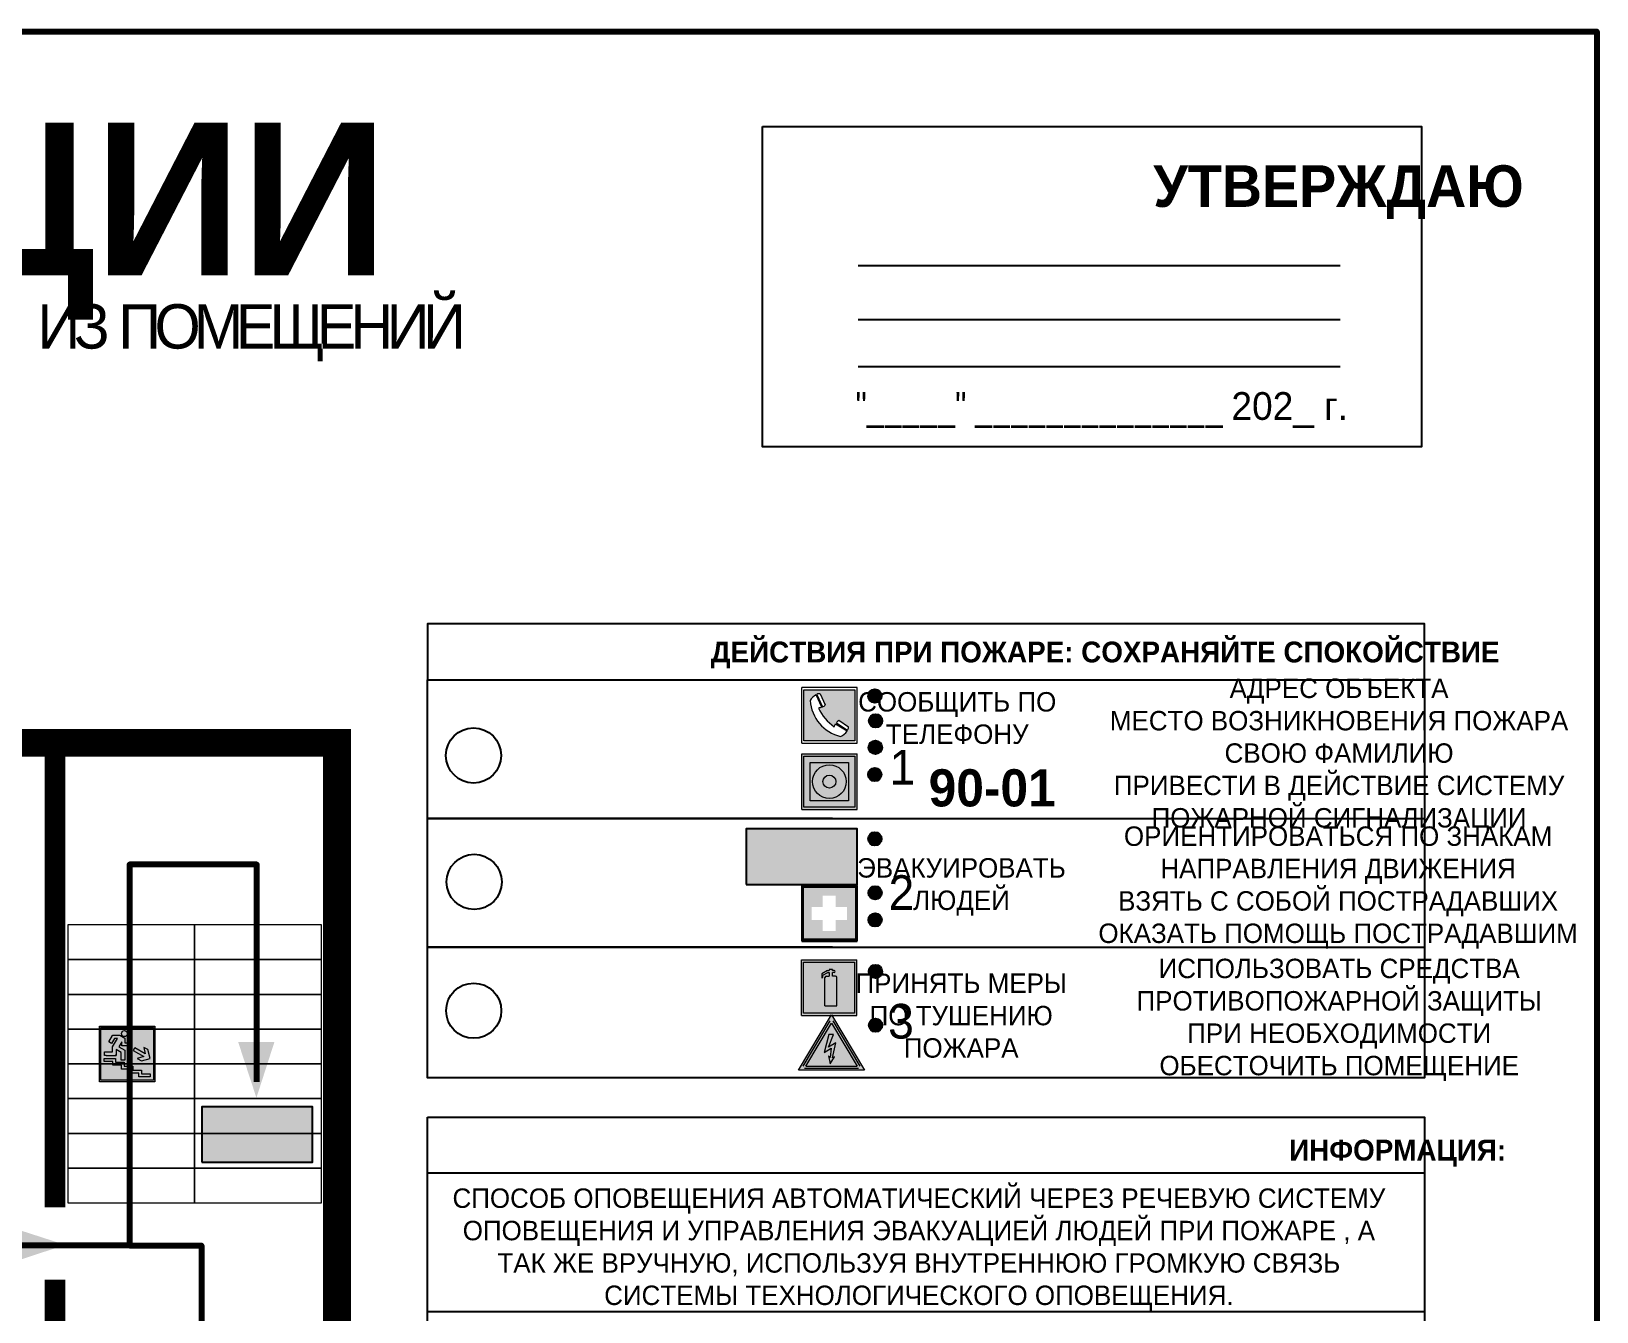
# Model space of a CAD drawing. Header units: millimetres. Extents: x 13114 to 67229, y 22859 to 38520.
# Drawn here: x 27674.5 to 27900.2, y 31896.1 to 32080.7 of the extents above; entities that cross this region are included whole.
import ezdxf

# ---------------------------------------------------------------- set-up
doc = ezdxf.new("R2010")
doc.units = ezdxf.units.MM
doc.layers.add('План_Штампы', color=7, linetype='Continuous')
doc.styles.add('обычный', font='arial.ttf')

# ---------------------------------------------------------------- blocks, each defined once
blk = doc.blocks.new('A$C3E6D3DDE')
at = {"lineweight": 5}
h = blk.add_hatch(color=40, dxfattribs=at)
h.paths.add_polyline_path([(24.1, 1.45), (16.46, -11.35), (31.74, -11.35)])
h.paths.add_polyline_path([(24.09, -0.46), (30.03, -10.41), (18.14, -10.41)], flags=16)
h.paths.add_polyline_path([(24.54, -3.08), (23.41, -6.02), (25.13, -5.01), (24.33, -8.5), (24.82, -8.27), (23.79, -9.86), (23.4, -8.04), (23.8, -8.43), (24.04, -6.29), (22.39, -7.25), (23.44, -3.08)], flags=0)
h = blk.add_hatch(color=256, dxfattribs=at)
h.paths.add_polyline_path([(24.37, 0.03, 0.567511), (23.82, 0.03), (17.59, -10.4, 0.582454), (17.86, -10.88), (30.32, -10.88, 0.582149), (30.6, -10.4)])
h.paths.add_polyline_path([(24.09, -0.46), (18.14, -10.41), (30.03, -10.41)], flags=16)
h.paths.add_polyline_path([(24.54, -3.08), (23.41, -6.02), (25.13, -5.01), (24.33, -8.5), (24.82, -8.27), (23.79, -9.86), (23.4, -8.04), (23.8, -8.43), (24.04, -6.29), (22.39, -7.25), (23.44, -3.08)], flags=0)
h = blk.add_hatch(color=40, dxfattribs=at)
h.paths.add_polyline_path([(24.09, -0.46), (18.14, -10.41), (30.03, -10.41)])
h.paths.add_polyline_path([(24.82, -8.27), (23.79, -9.86), (23.4, -8.04), (23.8, -8.43), (24.04, -6.29), (22.39, -7.25), (23.44, -3.08), (24.54, -3.08), (23.41, -6.02), (25.13, -5.01), (24.33, -8.5)], flags=16)
at = {"color": 40, "lineweight": 5}
for p, q in [((16.46, -11.35), (24.1, 1.45)), ((24.1, 1.45), (31.74, -11.35))]:
    blk.add_line(p, q, dxfattribs=at)
at = {"lineweight": 5}
for p, q in [((17.59, -10.4), (23.82, 0.03)), ((24.37, 0.03), (30.6, -10.4)), ((18.14, -10.41), (24.09, -0.46)), ((23.44, -3.08), (22.39, -7.25)), ((23.41, -6.02), (24.54, -3.08)), ((24.54, -3.08), (23.44, -3.08)), ((24.09, -0.46), (30.03, -10.41)), ((22.39, -7.25), (24.04, -6.29)), ((25.13, -5.01), (23.41, -6.02)), ((24.04, -6.29), (23.8, -8.43)), ((24.33, -8.5), (25.13, -5.01)), ((18.14, -10.41), (30.03, -10.41)), ((23.8, -8.43), (23.4, -8.04)), ((23.4, -8.04), (23.79, -9.86)), ((23.79, -9.86), (24.82, -8.27)), ((24.82, -8.27), (24.33, -8.5)), ((17.86, -10.88), (30.32, -10.88))]:
    blk.add_line(p, q, dxfattribs=at)
at = {"color": 50, "lineweight": 5}
blk.add_line((31.74, -11.35), (16.46, -11.35), dxfattribs=at)
blk = doc.blocks.new('A$C456E1F9C')
at = {"lineweight": 5}
h = blk.add_hatch(color=242, dxfattribs=at)
h.paths.add_polyline_path([(0.51, -1.47), (0.51, -13.26), (12.29, -13.26), (12.29, -1.47)])
h.paths.add_polyline_path([(5.42, -4.95, -0.254479), (4.78, -5.4), (3.52, -2.53, -0.209735), (4.23, -2.4)], flags=16)
h.paths.add_polyline_path([(8.53, -8.6), (10.87, -10.17), (10.54, -10.76), (8.03, -9.13, -0.192251)], flags=16)
h.paths.add_polyline_path([(4.61, -5.49, 0.005518), (3.87, -5.72, 0.128647), (7.49, -10.01, 0.00809), (7.83, -9.33), (10.47, -10.97, -0.16736), (8.99, -12.25, -0.327862), (1.95, -3.95, -0.166952), (3.36, -2.62)], flags=16)
at = {"color": 242, "lineweight": 5}
for p, q in [((0, -13.77), (0, -0.97)), ((12.8, -0.97), (0, -0.97)), ((4.61, -5.49), (3.36, -2.62)), ((3.52, -2.53), (4.78, -5.4)), ((4.23, -2.4), (5.42, -4.95)), ((12.8, -13.77), (12.8, -0.97)), ((7.83, -9.33), (10.47, -10.97)), ((8.03, -9.13), (10.54, -10.76)), ((10.81, -10.12), (8.53, -8.6)), ((10.54, -10.76), (10.8, -10.3)), ((10.8, -10.3), (10.81, -10.12)), ((0, -13.77), (12.8, -13.77))]:
    blk.add_line(p, q, dxfattribs=at)
blk.add_lwpolyline([(0.51, -1.47), (12.29, -1.47), (12.29, -13.26), (0.51, -13.26)], close=True, dxfattribs=at)
for centre, radius, start, end in [((4.59, -5.34), 2.99, 114.2845, 152.1974), ((4.02, -3.27), 0.891, 76.3284, 123.7092), ((11.12, -3.31), 9.19, 183.9915, 256.6009), ((14.98, -39.1), 35.17, 107.1487, 108.4135), ((13.86, -0.94), 11.08, 205.5536, 234.8762), ((4.68, -4.59), 0.824, 276.9621, 334.0723), ((-13.31, 0.8), 23.44, 332.5487, 334.4027), ((8.94, -9.5), 0.989, 114.4092, 157.9388), ((7.87, -9.46), 3, 291.9291, 329.9329)]:
    blk.add_arc(centre, radius, start, end, dxfattribs=at)
blk = doc.blocks.new('A$C54414219')
at = {"true_color": 0xffffff}
h = blk.add_hatch(color=7, dxfattribs=at)
h.paths.add_polyline_path([(2.39, -9.45), (2.39, -18.3), (11.23, -18.3), (11.23, -9.45)], flags=0)
h.paths.add_polyline_path([(10.71, -13.87, -1), (2.92, -13.87, -1)], flags=0)
h.paths.add_polyline_path([(8.3, -13.87, -1), (5.33, -13.87, -1)], flags=0)
h.paths.add_polyline_path([(0.41, -7.47), (0.41, -20.27), (13.21, -20.27), (13.21, -7.47)])
h.paths.add_polyline_path([(0.92, -19.77), (12.71, -19.77), (12.71, -7.98), (0.92, -7.98)], flags=16)
h.paths.add_polyline_path([(11.23, -9.45), (11.23, -18.3), (2.39, -18.3), (2.39, -9.45)], flags=0)
at = {"lineweight": 5}
h = blk.add_hatch(color=242, dxfattribs=at)
h.paths.add_polyline_path([(12.71, -7.98), (0.92, -7.98), (0.92, -19.77), (12.71, -19.77)])
h.paths.add_polyline_path([(11.23, -18.3), (2.39, -18.3), (2.39, -9.45), (11.23, -9.45)], flags=16)
h.paths.add_polyline_path([(10.71, -13.87, -1), (2.92, -13.87, -1)], flags=0)
h.paths.add_polyline_path([(8.3, -13.87, -1), (5.33, -13.87, -1)], flags=0)
at = {"true_color": 0xffffff}
h = blk.add_hatch(color=7, dxfattribs=at)
h.paths.add_polyline_path([(2.39, -9.45), (2.39, -18.3), (11.23, -18.3), (11.23, -9.45)])
h.paths.add_polyline_path([(10.71, -13.87, -1), (2.92, -13.87, -1)], flags=16)
h.paths.add_polyline_path([(8.3, -13.87, -1), (5.33, -13.87, -1)], flags=0)
at = {"lineweight": 5}
h = blk.add_hatch(color=242, dxfattribs=at)
h.paths.add_polyline_path([(2.92, -13.87, 1), (10.71, -13.87, 1)])
h.paths.add_polyline_path([(8.3, -13.87, -1), (5.33, -13.87, -1)], flags=16)
at = {"color": 242, "lineweight": 5}
for p, q in [((0.41, -20.27), (0.41, -7.47)), ((0.41, -7.47), (13.21, -7.47)), ((0.41, -7.47), (13.21, -7.47)), ((13.21, -20.27), (13.21, -7.47)), ((0.41, -20.27), (13.21, -20.27))]:
    blk.add_line(p, q, dxfattribs=at)
for points in [[(0.92, -7.98), (12.71, -7.98), (12.71, -19.77), (0.92, -19.77)], [(2.39, -9.45), (11.23, -9.45), (11.23, -18.3), (2.39, -18.3)]]:
    blk.add_lwpolyline(points, close=True, dxfattribs=at)
for radius in [3.89, 1.49]:
    blk.add_circle((6.81, -13.87), radius, dxfattribs=at)
blk = doc.blocks.new('A$C32E8229D')
at = {"true_color": 0xffffff}
blk.add_hatch(color=7, dxfattribs=at).paths.add_polyline_path([(0, 0), (0, -8), (16, -8), (16, 0)])
h = blk.add_hatch(color=126)
h.paths.add_polyline_path([(0.2, -0.2), (15.8, -0.2), (15.8, -7.8), (0.2, -7.8)])
h.paths.add_polyline_path([(13.49, -2.05), (12.08, -2.05), (11.37, -2.63, 0.162397), (11.29, -2.84), (11.29, -3.63), (10.35, -3.63), (10.35, -4.05), (11.68, -4.05), (11.68, -3.48), (12.26, -4.28), (11.29, -5.1), (11.29, -6.78), (11.85, -6.78), (11.85, -5.44), (12.8, -4.64), (12.8, -5.94), (14.46, -5.94), (14.46, -5.39), (13.45, -5.39), (13.45, -3.97), (12.46, -2.59), (13.15, -2.59), (13.69, -3.34), (14.18, -3)], flags=16)
h.paths.add_polyline_path([(10.74, -1.82, 1), (11.8, -1.82, 1)], flags=16)
h.paths.add_polyline_path([(9.39, -3.59), (5.99, -3.59), (6.56, -3.03), (5.91, -3.03), (5.1, -3.83), (5.91, -4.64), (6.56, -4.64), (5.99, -4.09), (9.39, -4.09)], flags=16)
h.paths.add_polyline_path([(4.29, -1.08), (1.72, -1.08), (1.72, -6.6), (4.29, -6.6)], flags=16)
at = {"color": 126}
blk.add_lwpolyline([(16, -8), (0, -8), (0, 0), (16, 0)], close=True, dxfattribs=at)
blk = doc.blocks.new('A$C18900ED3')
h = blk.add_hatch(color=126)
h.paths.add_polyline_path([(-0.18, -0.18), (-7.02, -0.18), (-7.02, -7.02), (-0.18, -7.02)])
h.paths.add_polyline_path([(-5.89, -4.46), (-5.89, -2.77), (-4.46, -2.77), (-4.46, -1.31), (-2.77, -1.31), (-2.77, -2.77), (-1.33, -2.77), (-1.33, -4.46), (-2.77, -4.46), (-2.77, -5.89), (-4.46, -5.89), (-4.46, -4.46)], flags=16)
at = {"color": 126}
for p, q in [((-7.2, 0), (-7.2, -7.2)), ((0, 0), (-7.2, 0)), ((0, -7.2), (0, 0)), ((-7.02, -7.02), (-7.02, -0.18)), ((-7.02, -0.18), (-0.18, -0.18)), ((-0.18, -0.18), (-0.18, -7.02)), ((-7.2, -7.2), (0, -7.2)), ((-0.18, -7.02), (-7.02, -7.02))]:
    blk.add_line(p, q, dxfattribs=at)
blk = doc.blocks.new('A$C3AD82952')
at = {"true_color": 0xf5f5ff}
h = blk.add_hatch(color=7, dxfattribs=at)
h.dxf.hatch_style = 1
h.paths.add_polyline_path([(8.21, 8.73, 0.414214), (7.89, 9.05), (7.22, 9.05), (7.22, 9.92), (7.59, 9.92, 1), (7.57, 10.36), (7.22, 10.36), (7.22, 10.6), (6.43, 10.6), (6.43, 10.36), (6.01, 10.36), (4.74, 9.59), (4.74, 8.69), (4.98, 8.73), (4.98, 9.26), (6.12, 9.91), (6.43, 9.91), (6.43, 9.05), (5.76, 9.05, 0.414214), (5.44, 8.73), (5.44, 2.2), (8.21, 2.2)], flags=0)
h.paths.add_polyline_path([(12.8, 12.8), (0, 12.8), (0, 0), (12.8, 0)])
h.paths.add_polyline_path([(0.51, 12.29), (12.29, 12.29), (12.29, 0.51), (0.51, 0.51)], flags=16)
h.paths.add_polyline_path([(4.74, 9.59), (6.01, 10.36), (6.43, 10.36), (6.43, 10.6), (7.22, 10.6), (7.22, 10.36), (7.59, 10.36, -0.94586), (7.59, 9.92), (7.22, 9.92), (7.22, 9.05), (7.89, 9.05, -0.414214), (8.21, 8.73), (8.21, 2.2), (5.44, 2.2), (5.44, 8.73, -0.414214), (5.76, 9.05), (6.43, 9.05), (6.43, 9.91), (6.12, 9.91), (4.98, 9.26), (4.98, 8.73), (4.74, 8.69)], flags=0)
h = blk.add_hatch(color=242)
h.dxf.hatch_style = 1
h.paths.add_polyline_path([(12.29, 12.29), (0.51, 12.29), (0.51, 0.51), (12.29, 0.51)])
h.paths.add_polyline_path([(4.74, 8.69), (4.74, 9.59), (6.01, 10.36), (6.43, 10.36), (6.43, 10.6), (7.22, 10.6), (7.22, 10.36), (7.59, 10.36, -0.94586), (7.59, 9.92), (7.22, 9.92), (7.22, 9.05), (7.89, 9.05, -0.414214), (8.21, 8.73), (8.21, 2.2), (5.44, 2.2), (5.44, 8.73, -0.414214), (5.76, 9.05), (6.43, 9.05), (6.43, 9.91), (6.12, 9.91), (4.98, 9.26), (4.98, 8.73)], flags=16)
h = blk.add_hatch(color=7, dxfattribs=at)
h.dxf.hatch_style = 1
h.paths.add_polyline_path([(8.21, 8.73, 0.414214), (7.89, 9.05), (7.22, 9.05), (7.22, 9.92), (7.59, 9.92, 1), (7.57, 10.36), (7.22, 10.36), (7.22, 10.6), (6.43, 10.6), (6.43, 10.36), (6.01, 10.36), (4.74, 9.59), (4.74, 8.69), (4.98, 8.73), (4.98, 9.26), (6.12, 9.91), (6.43, 9.91), (6.43, 9.05), (5.76, 9.05, 0.414214), (5.44, 8.73), (5.44, 2.2), (8.21, 2.2)])
at = {"color": 242, "lineweight": 5}
for p, q in [((0, 0), (0, 12.8)), ((0, 12.8), (12.8, 12.8)), ((12.8, 0), (12.8, 12.8)), ((6.01, 10.36), (4.74, 9.59)), ((4.74, 9.59), (4.74, 8.69)), ((4.74, 8.69), (4.98, 8.73)), ((4.98, 9.26), (6.12, 9.91)), ((4.98, 8.73), (4.98, 9.26)), ((5.44, 2.2), (5.44, 8.73)), ((5.76, 9.05), (6.43, 9.05)), ((6.01, 10.36), (6.43, 10.36)), ((6.12, 9.91), (6.43, 9.91)), ((7.22, 10.6), (6.43, 10.6)), ((6.43, 10.6), (6.43, 10.36)), ((6.43, 9.91), (6.43, 9.05)), ((7.22, 10.36), (7.22, 10.6)), ((7.59, 10.36), (7.22, 10.36)), ((7.22, 9.05), (7.22, 9.92)), ((7.59, 9.92), (7.22, 9.92)), ((7.89, 9.05), (7.22, 9.05)), ((8.21, 2.2), (8.21, 8.73)), ((0, 0), (12.8, 0)), ((5.44, 2.2), (8.21, 2.2))]:
    blk.add_line(p, q, dxfattribs=at)
blk.add_lwpolyline([(0.51, 12.29), (12.29, 12.29), (12.29, 0.51), (0.51, 0.51)], close=True, dxfattribs=at)
for centre, radius, start, end in [((5.76, 8.73), 0.32, 90, 180), ((7.58, 10.14), 0.223, 273.1875, 86.8125), ((7.89, 8.73), 0.32, 0, 90)]:
    blk.add_arc(centre, radius, start, end, dxfattribs=at)
blk = doc.blocks.new('A$C7B4425F7')
at = {"true_color": 0xffffff}
blk.add_hatch(color=7, dxfattribs=at).paths.add_polyline_path([(0, 0), (-16, 0), (-16, -8), (0, -8)])
h = blk.add_hatch(color=126)
h.paths.add_polyline_path([(-0.2, -0.2), (-15.8, -0.2), (-15.8, -7.8), (-0.2, -7.8)])
h.paths.add_polyline_path([(-11.76, -2.03), (-11.76, -3.66), (-11.17, -3.66, -0.568275), (-11.17, -6.18), (-12.58, -6.18), (-12.58, -2.03)], flags=16)
h.paths.add_polyline_path([(-13.33, -4.12, -0.495768), (-13.59, -6.18), (-15.03, -6.18), (-15.03, -2.03), (-13.59, -2.03, -0.487973)], flags=16)
h.paths.add_polyline_path([(-10.25, -2.03), (-9.48, -2.03), (-9.48, -6.18), (-10.25, -6.18)], flags=16)
h.paths.add_polyline_path([(-13.84, -3.69), (-14.24, -3.69), (-14.24, -3.03), (-13.9, -3.03, -0.692621)], flags=0)
h.paths.add_polyline_path([(-9.15, -2.03), (-8.4, -2.03), (-8.04, -3.07), (-7.68, -2.03), (-6.93, -2.03), (-7.64, -4.1), (-6.93, -6.18), (-7.68, -6.18), (-8.04, -5.14), (-8.4, -6.18), (-9.15, -6.18), (-8.44, -4.1)], flags=16)
h.paths.add_polyline_path([(-11.76, -4.46), (-11.42, -4.46, -0.692621), (-11.36, -5.12), (-11.76, -5.12)], flags=0)
h.paths.add_polyline_path([(-13.9, -5.2), (-14.24, -5.2), (-14.24, -4.55), (-13.84, -4.55, -0.708038)], flags=0)
edge = h.paths.add_edge_path(flags=16)
edge.add_ellipse((-5.51, -4.08), major_axis=(0, 2.05), ratio=0.586184, start_angle=0, end_angle=360)
edge = h.paths.add_edge_path(flags=0)
edge.add_ellipse((-5.51, -4.08), major_axis=(0, 1.14), ratio=0.454828, start_angle=0, end_angle=360)
h.paths.add_polyline_path([(-4.13, -4.96, 0.377264), (-3.48, -4.52, 0.0555), (-3.16, -2.03), (-1.66, -2.03), (-1.66, -4.96), (-0.96, -4.96), (-0.96, -7.01), (-1.75, -7.01), (-1.75, -6.18), (-3.3, -6.18), (-3.3, -7.02), (-4.13, -7.02)], flags=16)
h.paths.add_polyline_path([(-2.73, -2.91), (-2.28, -2.91), (-2.28, -4.96), (-3.05, -4.96, 0.079136)], flags=0)
at = {"color": 126}
blk.add_lwpolyline([(-16, -8), (0, -8), (0, 0), (-16, 0)], close=True, dxfattribs=at)
blk = doc.blocks.new('вниз')
at = {"lineweight": 0, "true_color": 0xffffff}
h = blk.add_hatch(color=7, dxfattribs=at)
h.dxf.hatch_style = 1
h.paths.add_polyline_path([(40994.51, -4472.22), (40986.51, -4472.22), (40986.51, -4480.22), (40994.51, -4480.22)])
h.paths.add_polyline_path([(40994.31, -4472.42), (40994.31, -4480.01), (40986.71, -4480.01), (40986.71, -4472.42)], flags=16)
h.paths.add_polyline_path([(40988.43, -4473.53), (40989.43, -4473.53), (40990.19, -4473.96), (40990.19, -4474.6), (40991, -4474.6), (40991, -4475.06), (40989.73, -4475.06), (40989.73, -4474.46), (40989.3, -4475.18), (40990.17, -4475.7), (40990.17, -4477.11), (40989.63, -4477.11), (40989.63, -4476.01), (40988.94, -4475.59), (40988.94, -4476.46), (40988.94, -4476.46), (40987.47, -4476.46), (40987.26, -4476.46), (40987.26, -4475.92), (40988.4, -4475.92), (40988.4, -4475.2), (40989.1, -4473.99), (40988.66, -4473.99), (40988.24, -4474.7), (40987.86, -4474.47), (40988.41, -4473.56)], flags=0)
h.paths.add_polyline_path([(40990.55, -4473.29, -1), (40989.69, -4473.29, -1)], flags=0)
h.paths.add_polyline_path([(40988.85, -4476.89), (40988.85, -4477.43), (40990.1, -4477.43), (40990.1, -4477.99), (40991.34, -4477.99), (40991.34, -4478.54), (40992.59, -4478.54), (40992.59, -4479.09), (40993.83, -4479.09), (40993.83, -4479.52), (40992.17, -4479.52), (40992.17, -4478.97), (40990.91, -4478.97), (40990.91, -4478.41), (40989.68, -4478.41), (40989.68, -4477.86), (40988.43, -4477.86), (40988.43, -4477.31), (40987.6, -4477.31), (40987.18, -4477.31), (40987.18, -4476.89)], flags=0)
h.paths.add_polyline_path([(40991.61, -4475.33), (40993.12, -4476.2), (40992.9, -4475.27), (40993.48, -4475.6), (40993.83, -4476.88), (40992.56, -4477.22), (40991.97, -4476.88), (40992.9, -4476.61), (40991.38, -4475.74), (40991.58, -4475.39)], flags=0)
h.paths.add_polyline_path([(40990.19, -4473.96), (40989.43, -4473.53), (40988.43, -4473.53), (40988.41, -4473.56), (40987.86, -4474.47), (40988.24, -4474.7), (40988.66, -4473.99), (40989.1, -4473.99), (40988.4, -4475.2), (40988.4, -4475.92), (40987.26, -4475.92), (40987.26, -4476.46), (40987.47, -4476.46), (40988.94, -4476.46), (40988.94, -4476.27), (40988.94, -4475.59), (40989.63, -4476.01), (40989.63, -4477.11), (40990.17, -4477.11), (40990.17, -4475.7), (40989.3, -4475.18), (40989.73, -4474.46), (40989.73, -4475.06), (40991, -4475.06), (40991, -4474.6), (40990.19, -4474.6)], flags=0)
h.paths.add_polyline_path([(40990.55, -4473.29, 1), (40989.69, -4473.29, 1)], flags=0)
h.paths.add_polyline_path([(40991.61, -4475.33), (40991.58, -4475.39), (40991.38, -4475.74), (40992.9, -4476.61), (40991.97, -4476.88), (40992.56, -4477.22), (40993.83, -4476.88), (40993.48, -4475.6), (40992.9, -4475.27), (40993.12, -4476.2)], flags=0)
h.paths.add_polyline_path([(40990.1, -4477.43), (40988.85, -4477.43), (40988.85, -4476.89), (40987.18, -4476.89), (40987.18, -4477.31), (40987.6, -4477.31), (40988.43, -4477.31), (40988.43, -4477.86), (40989.68, -4477.86), (40989.68, -4478.41), (40990.91, -4478.41), (40990.91, -4478.97), (40992.17, -4478.97), (40992.17, -4479.52), (40993.83, -4479.52), (40993.83, -4479.09), (40992.59, -4479.09), (40992.59, -4478.54), (40991.34, -4478.54), (40991.34, -4477.99), (40990.1, -4477.99)], flags=0)
at = {"lineweight": 0}
h = blk.add_hatch(color=126, dxfattribs=at)
h.dxf.hatch_style = 1
h.paths.add_polyline_path([(40994.31, -4472.42), (40986.71, -4472.42), (40986.71, -4480.01), (40994.31, -4480.01)])
h.paths.add_polyline_path([(40988.43, -4473.53), (40989.43, -4473.53), (40990.19, -4473.96), (40990.19, -4474.6), (40991, -4474.6), (40991, -4475.06), (40989.73, -4475.06), (40989.73, -4474.46), (40989.3, -4475.18), (40990.17, -4475.7), (40990.17, -4477.11), (40989.63, -4477.11), (40989.63, -4476.01), (40988.94, -4475.59), (40988.94, -4476.46), (40988.94, -4476.46), (40987.47, -4476.46), (40987.26, -4476.46), (40987.26, -4475.92), (40988.4, -4475.92), (40988.4, -4475.2), (40989.1, -4473.99), (40988.66, -4473.99), (40988.24, -4474.7), (40987.86, -4474.47), (40988.41, -4473.56)], flags=16)
h.paths.add_polyline_path([(40990.55, -4473.29, -1), (40989.69, -4473.29, -1)], flags=16)
h.paths.add_polyline_path([(40988.85, -4476.89), (40988.85, -4477.43), (40990.1, -4477.43), (40990.1, -4477.99), (40991.34, -4477.99), (40991.34, -4478.54), (40992.59, -4478.54), (40992.59, -4479.09), (40993.83, -4479.09), (40993.83, -4479.52), (40992.17, -4479.52), (40992.17, -4478.97), (40990.91, -4478.97), (40990.91, -4478.41), (40989.68, -4478.41), (40989.68, -4477.86), (40988.43, -4477.86), (40988.43, -4477.31), (40987.6, -4477.31), (40987.18, -4477.31), (40987.18, -4476.89)], flags=16)
h.paths.add_polyline_path([(40991.61, -4475.33), (40993.12, -4476.2), (40992.9, -4475.27), (40993.48, -4475.6), (40993.83, -4476.88), (40992.56, -4477.22), (40991.97, -4476.88), (40992.9, -4476.61), (40991.38, -4475.74), (40991.58, -4475.39)], flags=16)
at = {"lineweight": 0, "true_color": 0xffffff}
h = blk.add_hatch(color=7, dxfattribs=at)
h.dxf.hatch_style = 1
h.paths.add_polyline_path([(40989.73, -4474.46), (40989.73, -4475.06), (40991, -4475.06), (40991, -4474.6), (40990.19, -4474.6), (40990.19, -4473.96), (40989.43, -4473.53), (40988.43, -4473.53), (40988.41, -4473.56), (40987.86, -4474.47), (40988.24, -4474.7), (40988.66, -4473.99), (40989.1, -4473.99), (40988.4, -4475.2), (40988.4, -4475.92), (40987.26, -4475.92), (40987.26, -4476.46), (40987.47, -4476.46), (40988.94, -4476.46), (40988.94, -4475.59), (40989.63, -4476.01), (40989.63, -4477.11), (40990.17, -4477.11), (40990.17, -4475.7), (40989.3, -4475.18)])
h.paths.add_polyline_path([(40989.69, -4473.29, 1), (40990.55, -4473.29, 1)])
h.paths.add_polyline_path([(40991.61, -4475.33), (40991.58, -4475.39), (40991.38, -4475.74), (40992.9, -4476.61), (40991.97, -4476.88), (40992.56, -4477.22), (40993.83, -4476.88), (40993.48, -4475.6), (40992.9, -4475.27), (40993.12, -4476.2)])
h.paths.add_polyline_path([(40990.1, -4477.43), (40988.85, -4477.43), (40988.85, -4476.89), (40987.18, -4476.89), (40987.18, -4477.31), (40987.6, -4477.31), (40988.43, -4477.31), (40988.43, -4477.86), (40989.68, -4477.86), (40989.68, -4478.41), (40990.91, -4478.41), (40990.91, -4478.97), (40992.17, -4478.97), (40992.17, -4479.52), (40993.83, -4479.52), (40993.83, -4479.09), (40992.59, -4479.09), (40992.59, -4478.54), (40991.34, -4478.54), (40991.34, -4477.99), (40990.1, -4477.99)])
at = {"color": 126, "lineweight": 0}
for points in [[(40986.51, -4472.22), (40994.51, -4472.22), (40994.51, -4480.22), (40986.51, -4480.22)], [(40986.71, -4472.42), (40994.31, -4472.42), (40994.31, -4480.01), (40986.71, -4480.01)]]:
    blk.add_lwpolyline(points, close=True, dxfattribs=at)
for points in [[(40987.47, -4476.46), (40987.26, -4476.46), (40987.26, -4475.92), (40988.4, -4475.92), (40988.4, -4475.2), (40989.1, -4473.99), (40988.66, -4473.99), (40988.24, -4474.7), (40987.86, -4474.47), (40988.41, -4473.56), (40988.43, -4473.53), (40989.43, -4473.53), (40990.19, -4473.96), (40990.19, -4474.6), (40991, -4474.6), (40991, -4475.06), (40989.73, -4475.06), (40989.73, -4474.46), (40989.3, -4475.18), (40990.17, -4475.7), (40990.17, -4477.11), (40989.63, -4477.11), (40989.63, -4476.01), (40988.94, -4475.59), (40988.94, -4476.46)], [(40987.47, -4476.46), (40988.94, -4476.46), (40988.94, -4476.27)], [(40991.58, -4475.39), (40991.38, -4475.74), (40992.9, -4476.61), (40991.97, -4476.88), (40992.56, -4477.22), (40993.83, -4476.88), (40993.48, -4475.6), (40992.9, -4475.27), (40993.12, -4476.2), (40991.61, -4475.33), (40991.58, -4475.39)], [(40987.6, -4477.31), (40987.18, -4477.31), (40987.18, -4476.89), (40988.85, -4476.89), (40988.85, -4477.43), (40990.1, -4477.43), (40990.1, -4477.99), (40991.34, -4477.99), (40991.34, -4478.54), (40992.59, -4478.54), (40992.59, -4479.09), (40993.83, -4479.09), (40993.83, -4479.52), (40992.17, -4479.52), (40992.17, -4478.97), (40990.91, -4478.97), (40990.91, -4478.41), (40989.68, -4478.41), (40989.68, -4477.86), (40988.43, -4477.86), (40988.43, -4477.31), (40987.6, -4477.31)]]:
    blk.add_lwpolyline(points, dxfattribs=at)
blk.add_circle((40990.12, -4473.29), 0.432, dxfattribs=at)

msp = doc.modelspace()

# ---------------------------------------------------------------- hatches: boundary and pattern name
at = {"lineweight": 0}
h = msp.add_hatch(color=256, dxfattribs=at)
h.dxf.hatch_style = 1
h.paths.add_polyline_path([(27795.17, 31984.83, 1), (27797.1, 31984.83, 1)])
h = msp.add_hatch(color=256, dxfattribs=at)
h.dxf.hatch_style = 1
h.paths.add_polyline_path([(27795.27, 31981.25, 1), (27797.21, 31981.25, 1)])
h = msp.add_hatch(color=256, dxfattribs=at)
h.dxf.hatch_style = 1
h.paths.add_polyline_path([(27795.24, 31977.43, 1), (27797.17, 31977.43, 1)])
h = msp.add_hatch(color=256, dxfattribs=at)
h.dxf.hatch_style = 1
h.paths.add_polyline_path([(27795.15, 31973.51, 1), (27797.08, 31973.51, 1)])
h = msp.add_hatch(color=256, dxfattribs=at)
h.dxf.hatch_style = 1
h.paths.add_polyline_path([(27795.16, 31964.24, 1), (27797.1, 31964.24, 1)])
h = msp.add_hatch(color=256, dxfattribs=at)
h.dxf.hatch_style = 1
h.paths.add_polyline_path([(27795.21, 31956.46, 1), (27797.14, 31956.46, 1)])
h = msp.add_hatch(color=256, dxfattribs=at)
h.dxf.hatch_style = 1
h.paths.add_polyline_path([(27795.2, 31952.56, 1), (27797.13, 31952.56, 1)])
h = msp.add_hatch(color=256, dxfattribs=at)
h.dxf.hatch_style = 1
h.paths.add_polyline_path([(27795.26, 31945.13, 1), (27797.19, 31945.13, 1)])
h = msp.add_hatch(color=256, dxfattribs=at)
h.dxf.hatch_style = 1
h.paths.add_polyline_path([(27795.26, 31937.37, 1), (27797.19, 31937.37, 1)])

# ---------------------------------------------------------------- linework, layer by layer
at = {"color": 1, "lineweight": 100}
msp.add_lwpolyline([(27300.23, 32080.65), (27900.23, 32080.65), (27900.23, 31685.65), (27300.23, 31685.65)], close=True, dxfattribs=at)
for points in [[(27779.95, 32066.94), (27874.95, 32066.94), (27874.95, 32020.74), (27779.95, 32020.74)], [(27731.63, 31987.18), (27875.39, 31987.18), (27875.39, 31995.23), (27731.63, 31995.23)], [(27731.63, 31987.18), (27875.39, 31987.18), (27875.39, 31929.78), (27731.63, 31929.78)]]:
    msp.add_lwpolyline(points, close=True)
for points in [[(27793.7, 32046.89), (27863.23, 32046.89)], [(27793.7, 32039.13), (27863.23, 32039.13)], [(27793.7, 32032.34), (27863.23, 32032.34)], [(27790.04, 31967.19), (27731.63, 31967.19), (27875.39, 31967.19)], [(27790.04, 31948.61), (27731.63, 31948.61), (27875.39, 31948.61)]]:
    msp.add_lwpolyline(points)
at = {"lineweight": 0}
for points, const_width in [([(27671.94, 31978.09), (27718.56, 31978.09), (27718.56, 31890.74)], 4), ([(27677.9, 31978.09), (27677.9, 31911.13)], 3), ([(27677.9, 31894.3), (27677.9, 31900.67)], 3)]:
    msp.add_lwpolyline(points, dxfattribs=dict(at, const_width=const_width))
at = {"color": 126, "lineweight": 100, "true_color": 0x008754}
for points in [[(27707.01, 31929.23), (27707.01, 31960.56), (27688.64, 31960.56), (27688.64, 31905.59), (27699.04, 31905.59), (27699.04, 31869.67), (27682.38, 31869.67), (27682.38, 31831.66)], [(27688.64, 31905.59), (27345.45, 31905.59)]]:
    msp.add_lwpolyline(points, dxfattribs=at)
at = {"lineweight": 0}
for points in [[(27698.03, 31951.84), (27679.75, 31951.84), (27679.75, 31946.83), (27698.03, 31946.83)], [(27716.31, 31951.84), (27698.03, 31951.84), (27698.03, 31946.83), (27716.31, 31946.83)], [(27698.03, 31946.83), (27679.75, 31946.83), (27679.75, 31941.82), (27698.03, 31941.82)], [(27716.31, 31946.83), (27698.03, 31946.83), (27698.03, 31941.82), (27716.31, 31941.82)], [(27698.03, 31941.82), (27679.75, 31941.82), (27679.75, 31936.81), (27698.03, 31936.81)], [(27716.31, 31941.82), (27698.03, 31941.82), (27698.03, 31936.81), (27716.31, 31936.81)], [(27698.03, 31936.81), (27679.75, 31936.81), (27679.75, 31931.8), (27698.03, 31931.8)], [(27716.31, 31936.81), (27698.03, 31936.81), (27698.03, 31931.8), (27716.31, 31931.8)], [(27698.03, 31931.8), (27679.75, 31931.8), (27679.75, 31926.79), (27698.03, 31926.79)], [(27716.31, 31931.8), (27698.03, 31931.8), (27698.03, 31926.79), (27716.31, 31926.79)], [(27698.03, 31926.79), (27679.75, 31926.79), (27679.75, 31921.78), (27698.03, 31921.78)], [(27716.31, 31926.79), (27698.03, 31926.79), (27698.03, 31921.78), (27716.31, 31921.78)], [(27698.03, 31921.78), (27679.75, 31921.78), (27679.75, 31916.77), (27698.03, 31916.77)], [(27716.31, 31921.78), (27698.03, 31921.78), (27698.03, 31916.77), (27716.31, 31916.77)], [(27698.03, 31916.77), (27679.75, 31916.77), (27679.75, 31911.76), (27698.03, 31911.76)], [(27716.31, 31916.77), (27698.03, 31916.77), (27698.03, 31911.76), (27716.31, 31911.76)]]:
    msp.add_lwpolyline(points, close=True, dxfattribs=at)
at = {"color": 0}
msp.add_lwpolyline([(27731.63, 31924.12), (27875.39, 31924.12), (27875.39, 31858.67), (27731.63, 31858.67)], close=True, dxfattribs=at)
for points in [[(27731.63, 31916.07), (27875.39, 31916.07)], [(27731.63, 31896.08), (27875.39, 31896.08)]]:
    msp.add_lwpolyline(points, dxfattribs=at)
for centre, radius in [((27796.14, 31984.83), 0.966), ((27796.24, 31981.25), 0.966), ((27738.25, 31976.26), 3.98), ((27796.2, 31977.43), 0.966), ((27796.12, 31973.51), 0.966), ((27796.13, 31964.24), 0.966), ((27738.35, 31958.03), 3.98), ((27796.17, 31956.46), 0.966), ((27796.16, 31952.56), 0.966), ((27796.22, 31945.13), 0.966), ((27738.28, 31939.46), 3.98), ((27796.23, 31937.37), 0.966)]:
    msp.add_circle(centre, radius)
at = {"layer": 'План_Штампы', "color": 126, "true_color": 0x008754}
for points in [[(27704.31, 31934.94), (27709.53, 31934.93), (27706.94, 31926.91)], [(27671.34, 31903.06), (27671.35, 31908.29), (27679.37, 31905.7)]]:
    msp.add_solid(points, dxfattribs=at)

# ---------------------------------------------------------------- block references
for name, p, xscale, yscale, zscale in [('A$C456E1F9C', (27785.58, 31986.65), 0.625, 0.625, 0.625), ('A$C54414219', (27785.32, 31981.16), 0.625, 0.625, 0.625), ('A$C18900ED3', (27793.58, 31957.51), 1.111111111007631, 1.111111111007631, 1.111111111007631), ('A$C3AD82952', (27785.53, 31938.78), 0.625, 0.625, 0.625), ('A$C3E6D3DDE', (27774.82, 31937.97), 0.625, 0.625, 0.625)]:
    msp.add_blockref(name, p, dxfattribs=dict(xscale=xscale, yscale=yscale, zscale=zscale))
at = {"xscale": -1}
msp.add_blockref('A$C32E8229D', (27793.58, 31965.66), dxfattribs=at)
at = {"color": 126, "true_color": 0x008754}
msp.add_blockref('вниз', (-13302.21, 36409.45), dxfattribs=at)
at = {"layer": 'План_Штампы'}
msp.add_blockref('A$C7B4425F7', (27715.05, 31925.62), dxfattribs=at)

# ---------------------------------------------------------------- texts
at = {"lineweight": 0, "style": 'обычный'}
for s, insert, char_height, width, attachment_point in [('{\\fProxima Nova Rg|b1|i0|c204|p2;ПЛАН ЭВАКУАЦИИ}', (27448.73, 32067.47), 22, 493.8901, 1), ('\\pi-18,l18,t18;{\\fProxima Nova Rg|b1|i0|c204|p2;УТВЕРЖДАЮ\\H1.1997x; }', (27862.99, 32057.47), 6, 126.6484, 5), ('{\\fArial Narrow|b0|i0|c204|p34;"_____" ______________ \\fProxima Nova Rg|b0|i0|c204|p2;202_ г. }', (27828.86, 32026.06), 4, 78.6503, 5), ('{\\fProxima Nova Rg|b1|i0|c204|p2;ДЕЙСТВИЯ ПРИ ПОЖАРЕ: СОХРАНЯЙТЕ СПОКОЙСТВИЕ\\H1.6644x; }', (27829.34, 31990.74), 3, 175.1736, 5), ('\\pi-8.4,l8.4,t8.4;{\\fProxima Nova Rg|b0|i0|c204|p2;АДРЕС ОБЪЕКТА\\PМЕСТО ВОЗНИКНОВЕНИЯ ПОЖАРА \\PСВОЮ ФАМИЛИЮ\\PПРИВЕСТИ В ДЕЙСТВИЕ СИСТЕМУ \\PПОЖАРНОЙ СИГНАЛИЗАЦИИ}', (27863.08, 31976.2), 2.8, 126.6484, 5), ('{\\fProxima Nova Rg|b0|i0|c204|p2;СООБЩИТЬ ПО \\PТЕЛЕФОНУ}', (27808.01, 31981.64), 2.8, 126.6484, 5), ('{\\fProxima Nova Rg|b0|i0|c204|p2;1\\H1.1667x; }', (27800.11, 31974.57), 5, 126.6484, 5), ('{\\fProxima Nova Rg|b1|i0|c204|p2;\\H1.0714x;90-01\\fProxima Nova Rg|b0|i0|c204|p2;\\H0.93331x; \\H1.3449x; }', (27813.05, 31971.55), 5, 126.6484, 5), ('\\pi-8.4,l8.4,t8.4;{\\fProxima Nova Rg|b0|i0|c204|p2;ОРИЕНТИРОВАТЬСЯ ПО ЗНАКАМ \\PНАПРАВЛЕНИЯ ДВИЖЕНИЯ\\PВЗЯТЬ С СОБОЙ ПОСТРАДАВШИХ\\PОКАЗАТЬ ПОМОЩЬ ПОСТРАДАВШИМ}', (27862.94, 31957.22), 2.8, 126.6484, 5), ('{\\fProxima Nova Rg|b0|i0|c204|p2;ЭВАКУИРОВАТЬ \\PЛЮДЕЙ}', (27808.62, 31957.31), 2.8, 126.6484, 5), ('{\\fProxima Nova Rg|b0|i0|c204|p2;2\\H1.1967x; }', (27799.96, 31956.49), 5, 126.6484, 5), ('\\pi-8.4,l8.4,t8.4;{\\fProxima Nova Rg|b0|i0|c204|p2;ИСПОЛЬЗОВАТЬ СРЕДСТВА \\PПРОТИВОПОЖАРНОЙ ЗАЩИТЫ \\PПРИ НЕОБХОДИМОСТИ \\PОБЕСТОЧИТЬ ПОМЕЩЕНИЕ}', (27863.1, 31938.15), 2.8, 126.6484, 5), ('{\\fProxima Nova Rg|b0|i0|c204|p2;ПРИНЯТЬ МЕРЫ \\PПО ТУШЕНИЮ \\PПОЖАРА}', (27808.58, 31938.74), 2.8, 126.6484, 5), ('{\\fProxima Nova Rg|b0|i0|c204|p2;3\\H1.1967x; }', (27799.9, 31937.91), 5, 126.6484, 5), ('{\\fProxima Nova Rg|b1|i0|c204|p2;ИНФОРМАЦИЯ:\\H1.1997x; }', (27871.53, 31918.93), 3, 175.1736, 5), ('{\\fProxima Nova Rg|b0|i0|c204|p2;СПОСОБ ОПОВЕЩЕНИЯ АВТОМАТИЧЕСКИЙ ЧЕРЕЗ РЕЧЕВУЮ СИСТЕМУ ОПОВЕЩЕНИЯ И УПРАВЛЕНИЯ ЭВАКУАЦИЕЙ ЛЮДЕЙ ПРИ ПОЖАРЕ , А ТАК ЖЕ ВРУЧНУЮ, ИСПОЛЬЗУЯ ВНУТРЕННЮЮ ГРОМКУЮ СВЯЗЬ СИСТЕМЫ ТЕХНОЛОГИЧЕСКОГО ОПОВЕЩЕНИЯ.}', (27802.48, 31905.03), 2.8, 137.0334, 5)]:
    msp.add_mtext(s, dxfattribs=dict(at, insert=insert, char_height=char_height, width=width, attachment_point=attachment_point))
at = {"color": 0, "lineweight": 0, "insert": (27598.73, 32041.49), "char_height": 8, "width": 449.2158, "attachment_point": 5, "style": 'обычный'}
msp.add_mtext('{\\fArial Black|b1|i0|c204|p34;\\H2x;\\T0.85;  \\fArial Narrow|b0|i0|c204|p34;\\H0.8x;\\W0.9;\\P\\fProxima Nova Rg|b0|i0|c204|p2;\\H0.5x;\\W1;\\C256;ПРИ ПОЖАРЕ  ИЛИ ДРУГИХ ЧРЕЗВЫЧАЙНЫХ СИТУАЦИЯХ  ИЗ ПОМЕЩЕНИЙ \\fProxima Nova Rg|b1|i0|c204|p2;\\H1.25x;\\PХМЦ : АБК 2 ЭТАЖ }', dxfattribs=at)

doc.saveas('drawing.dxf')
